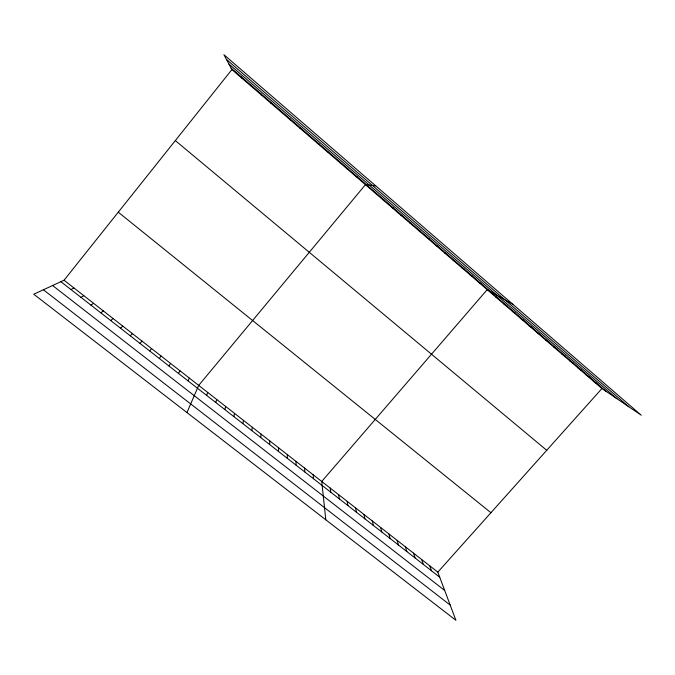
<?xml version="1.0" encoding="UTF-8"?>
<svg xmlns="http://www.w3.org/2000/svg" width="675" height="675" viewBox="0 0 675 675"><rect width="100%" height="100%" fill="white"/><g stroke="black" fill="none" stroke-linecap="round" stroke-linejoin="round"><path stroke-width="1.01" d="M287.28 458.291L287.305 454.596M290.191 119.821L290.208 119.019M278.471 451.415L278.615 447.803M269.629 444.521L269.882 440.986M260.744 437.586L261.115 434.135M251.817 430.625L252.315 427.267M242.857 423.638L243.472 420.356M299.751 128.064L299.902 127.373M233.854 416.618L234.596 413.429M224.817 409.565L225.678 406.468M215.747 402.486L216.726 399.473M206.626 395.381L207.731 392.453M186.95 412.56L198.703 385.4L365.445 184.688L375.705 185.819M187.996 380.843L189.354 378.101M309.26 136.266L309.547 135.692M178.487 373.427L179.972 370.769M168.927 365.968L170.547 363.412M159.325 358.476L161.08 356.02M64.041 280.235L437.822 572.13L455.912 620.3L33.75 294.224L64.041 280.235L231.905 69.584L223.914 54.7L641.25 415.209L601.94 388.53L231.905 69.584M149.681 350.958L151.571 348.587M139.987 343.398L142.012 341.128M437.822 572.13L601.94 388.53M318.735 144.425L319.157 143.977M130.258 335.804L132.418 333.636M120.479 328.185L122.783 326.109M110.666 320.524L113.105 318.549M100.794 312.829L103.376 310.956M90.889 305.1L93.606 303.328M328.16 152.55L328.717 152.221M80.933 297.329L83.793 295.667M70.934 289.533L73.938 287.972M337.551 160.642L338.226 160.422M346.891 168.691L347.701 168.59M356.189 176.707L357.134 176.715M374.389 192.4L375.587 192.628M383.299 200.078L384.615 200.407M392.167 207.723L393.601 208.162M400.992 215.333L402.545 215.873M409.784 222.91L411.455 223.552M418.542 230.453L420.323 231.204M427.25 237.963L429.157 238.815M435.932 245.447L437.948 246.392M444.572 252.889L446.707 253.943M453.17 260.305L455.423 261.453M461.742 267.688L464.096 268.937M470.264 275.037L472.736 276.387M478.761 282.361L481.343 283.804M512.949 304.383L487.215 289.651L321.722 481.469L325.814 519.809M495.636 296.907L498.437 298.544M504.023 304.138L506.925 305.868M512.376 311.335L515.379 313.158M520.687 318.499L523.8 320.414M528.964 325.637L532.187 327.645M537.207 332.741L540.532 334.842M545.417 339.82L548.851 342.006M553.593 346.866L557.128 349.144M561.735 353.877L565.363 356.248M569.843 360.872L573.573 363.319M577.918 367.824L581.749 370.373M585.959 374.76L589.883 377.384M593.966 381.662L597.991 384.37M43.394 289.777L450.2 605.087M52.591 285.525L444.707 590.465M60.885 281.694L439.729 577.201M118.268 212.186L490.936 512.713M175.323 140.586L546.725 450.301M226.462 59.451L628.805 406.763M228.892 63.973L616.866 398.663M231.078 68.04L606.057 391.331M241.043 76.638L241.734 78.055M250.973 85.193L251.513 86.484M429.747 565.827L431.553 570.822M421.639 559.491L423.343 564.418M260.845 93.707L261.25 94.88M413.497 553.137L415.1 557.989M405.321 546.75L406.823 551.534M397.119 540.346L398.512 545.054M388.876 533.908L390.167 538.54M380.599 527.445L381.788 532.01M270.683 102.187L270.945 103.233M372.296 520.957L373.376 525.445M363.952 514.443L364.922 518.856M355.573 507.904L356.442 512.241M347.161 501.339L347.92 505.592M338.715 494.741L339.365 498.918M280.462 110.624L280.589 111.544M330.235 488.118L330.775 492.218M313.175 474.795L313.487 478.735M304.585 468.087L304.788 471.943M295.962 461.354L296.055 465.134"/></g></svg>
